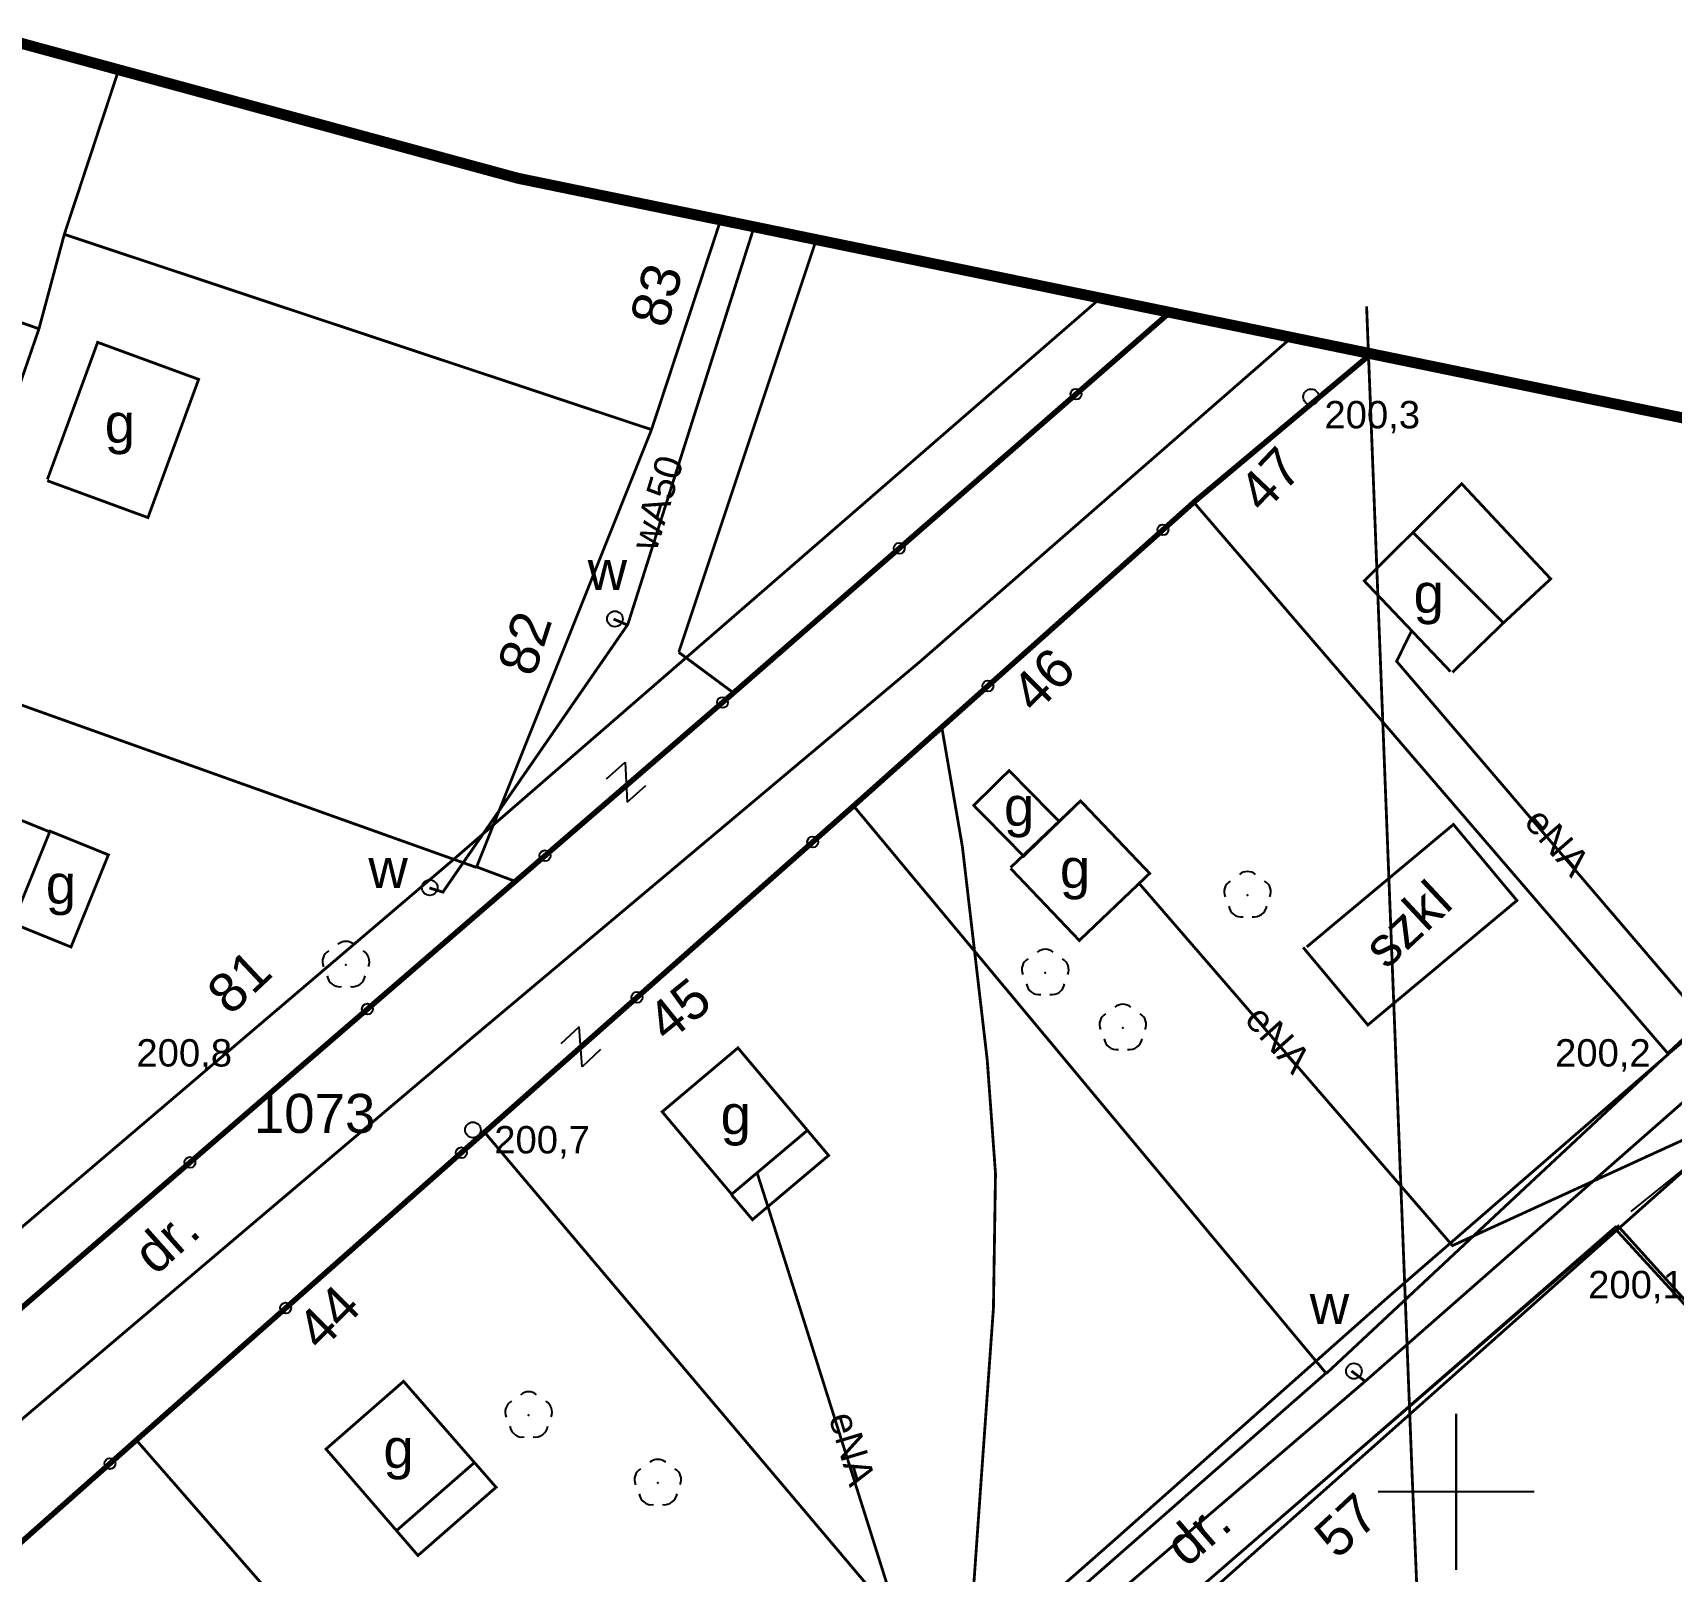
# Model space of a CAD drawing. Extents: x 7572697 to 7573818, y 5546684 to 5547005.
# Drawn here: x 7573254.5 to 7573306.9, y 5546847.5 to 5546896.7 of the extents above; entities that cross this region are included whole.
import ezdxf
from ezdxf.enums import TextEntityAlignment as Align

# ---------------------------------------------------------------- set-up
doc = ezdxf.new("R2010")
doc.units = 0
doc.header["$MEASUREMENT"] = 0
for name, pattern in [('1', [2, 1, -1]), ('2', [1, 0.5, -0.5]), ('901', [0])]:
    doc.linetypes.add(name, pattern=pattern)
doc.styles.add('STYL_ARIAL', font='Arial', dxfattribs={"oblique": 0.1})

# ---------------------------------------------------------------- blocks, each defined once
blk = doc.blocks.new('922')
at = {"color": 0}
for centre, radius, start, end in [((0, 0.35), 0.4, 50.114, 129.886), ((-0.35, 0.1), 0.4, 119.8482, 203.5195), ((0.35, 0.1), 0.4, 336.8845, 60.1518), ((-0.2, -0.3), 0.4, 187.477, 278.4788), ((0.2, -0.275), 0.425, 262.6459, 349.6289)]:
    blk.add_arc(centre, radius, start, end, dxfattribs=at)
blk.add_point((0, 0), dxfattribs=at)
blk = doc.blocks.new('516')
at = {"color": 0}
for p, q in [((3.25, 0), (2.55, 0.7)), ((0.75, 0), (5.75, 0)), ((2.55, -0.7), (3.25, 0))]:
    blk.add_line(p, q, dxfattribs=at)
blk = doc.blocks.new('510')
at = {"color": 0}
blk.add_circle((0, 0), 0.25, dxfattribs=at)
blk.add_circle((0, 0), 0.25, dxfattribs=at)
blk = doc.blocks.new('991')
at = {"color": 0}
for p, q in [((-0.4, 0.5), (0.4, 0.5)), ((0.4, 0.5), (-0.4, -0.5)), ((-0.4, -0.5), (0.4, -0.5))]:
    blk.add_line(p, q, dxfattribs=at)
blk = doc.blocks.new('202')
at = {"color": 0}
blk.add_circle((0, 0), 0.25, dxfattribs=at)
blk.add_circle((0, 0), 0.25, dxfattribs=at)

msp = doc.modelspace()

# ---------------------------------------------------------------- linework, layer by layer
at = {"color": 6, "const_width": 0.35}
for points in [[(7572705, 5547005), (7572811, 5546980), (7572924, 5546986), (7573270, 5546892)], [(7573422.4326, 5546860.6425), (7573270, 5546892), (7573092.2503, 5546940.2904)]]:
    msp.add_lwpolyline(points, dxfattribs=at)
at = {"color": 3, "const_width": 0.09}
for points in [[(7573255.495, 5546890.207), (7573257.2348, 5546895.468)], [(7573235.75, 5546893.76), (7573254.685, 5546887.187)], [(7573255.495, 5546890.207), (7573254.685, 5546887.187)], [(7573255.495, 5546890.207), (7573274.271, 5546883.962)], [(7573274.271, 5546883.962), (7573276.4827, 5546890.6664)], [(7573275.1435, 5546876.849), (7573279.5397, 5546890.0376)], [(7573250.91, 5546876.219), (7573254.685, 5546887.187)], [(7573274.271, 5546883.962), (7573268.678, 5546869.981)], [(7573291.612, 5546881.64), (7573306.7833, 5546864.0007)], [(7573276.848, 5546875.578), (7573275.1416, 5546876.8433)], [(7573250.8812, 5546876.3141), (7573268.6746, 5546869.9641)], [(7573306.7833, 5546864.0007), (7573318.169, 5546873.547)], [(7573280.732, 5546871.932), (7573295.848, 5546853.783)], [(7573306.7833, 5546864.0007), (7573295.848, 5546853.783)], [(7573284.119, 5546843.528), (7573268.9318, 5546861.4974)], [(7573307.968, 5546860.881), (7573278.413, 5546834.604), (7573266.862, 5546824.948), (7573255.2, 5546814.749), (7573269.246, 5546800.314)], [(7573318.781, 5546843.467), (7573305.1323, 5546858.3598)], [(7573273.2717, 5546833.9276), (7573284.1197, 5546843.5188), (7573295.8342, 5546853.7913)], [(7573257.7802, 5546851.6746), (7573273.2254, 5546833.9739), (7573272.2662, 5546833.6762)]]:
    msp.add_lwpolyline(points, dxfattribs=at)
at = {"color": 5, "const_width": 0.09}
for points in [[(7573277.5481, 5546890.4345), (7573273.5132, 5546877.7345), (7573267.5997, 5546869.1752), (7573267.1698, 5546869.3075)], [(7573273.0567, 5546877.9065), (7573273.5197, 5546877.7081)], [(7573237.3646, 5546800.0321), (7573250.8415, 5546813.7794), (7573274.0191, 5546833.7952), (7573297.091, 5546853.5333), (7573317.3846, 5546871.3531)], [(7573296.65, 5546853.863), (7573297.091, 5546853.5333)]]:
    msp.add_lwpolyline(points, dxfattribs=at)
at = {"color": 0}
for points, const_width in [([(7573211.0978, 5546819.4864), (7573219.366, 5546828.0192), (7573221.5489, 5546830.0036), (7573229.3541, 5546836.8166), (7573238.813, 5546845.0452), (7573251.976, 5546856.6207), (7573267.9436, 5546870.2204), (7573288.6341, 5546888.1724)], 0.09), ([(7573294.746, 5546886.9156), (7573282.8397, 5546876.5307), (7573268.5522, 5546864.5318), (7573254.2647, 5546852.4271), (7573248.0999, 5546847.1751), (7573233.7462, 5546832.9537), (7573226.6157, 5546825.9555), (7573220.2656, 5546820.1346), (7573212.0636, 5546812.4617), (7573209.087, 5546809.6571)], 0.09), ([(7573254.95, 5546882.33), (7573258.17, 5546881.15), (7573259.7899, 5546885.5703), (7573256.5611, 5546886.7536), (7573254.9558, 5546882.3731)], 0.09), ([(7573295.4434, 5546884.7224), (7573295.4426, 5546884.7236), (7573295.4419, 5546884.7247), (7573295.4411, 5546884.7259), (7573295.4405, 5546884.7271), (7573295.4398, 5546884.7284), (7573295.4392, 5546884.7296), (7573295.4387, 5546884.7309), (7573295.4382, 5546884.7322), (7573295.4377, 5546884.7335), (7573295.4373, 5546884.7349), (7573295.4369, 5546884.7362), (7573295.4366, 5546884.7376), (7573295.4363, 5546884.739), (7573295.4361, 5546884.7403), (7573295.4359, 5546884.7417), (7573295.4358, 5546884.7431), (7573295.4357, 5546884.7445), (7573295.4357, 5546884.7459), (7573295.4357, 5546884.7473), (7573295.4358, 5546884.7487), (7573295.4359, 5546884.7501), (7573295.4361, 5546884.7515), (7573295.4363, 5546884.7528), (7573295.4365, 5546884.7542), (7573295.4369, 5546884.7556), (7573295.4372, 5546884.7569), (7573295.4376, 5546884.7583), (7573295.4381, 5546884.7596), (7573295.4386, 5546884.7609), (7573295.4391, 5546884.7622), (7573295.4397, 5546884.7634), (7573295.4403, 5546884.7647), (7573295.441, 5546884.7659), (7573295.4417, 5546884.7671), (7573295.4425, 5546884.7683), (7573295.4433, 5546884.7694), (7573295.4441, 5546884.7706), (7573295.445, 5546884.7716), (7573295.4459, 5546884.7727), (7573295.4468, 5546884.7737), (7573295.4478, 5546884.7747), (7573295.4488, 5546884.7757), (7573295.4499, 5546884.7766), (7573295.451, 5546884.7775), (7573295.4521, 5546884.7783), (7573295.4532, 5546884.7791), (7573295.4544, 5546884.7799), (7573295.4556, 5546884.7806), (7573295.4568, 5546884.7813), (7573295.458, 5546884.7819), (7573295.4593, 5546884.7825), (7573295.4606, 5546884.7831), (7573295.4619, 5546884.7836), (7573295.4632, 5546884.784), (7573295.4645, 5546884.7845), (7573295.4659, 5546884.7848), (7573295.4672, 5546884.7851), (7573295.4686, 5546884.7854), (7573295.47, 5546884.7856), (7573295.4714, 5546884.7858), (7573295.4728, 5546884.7859), (7573295.4742, 5546884.786), (7573295.4756, 5546884.7861), (7573295.4769, 5546884.786), (7573295.4783, 5546884.786), (7573295.4797, 5546884.7858), (7573295.4811, 5546884.7857), (7573295.4825, 5546884.7855), (7573295.4839, 5546884.7852), (7573295.4852, 5546884.7849), (7573295.4866, 5546884.7845), (7573295.4879, 5546884.7841), (7573295.4892, 5546884.7837), (7573295.4905, 5546884.7832), (7573295.4918, 5546884.7827), (7573295.4931, 5546884.7821), (7573295.4943, 5546884.7814), (7573295.4956, 5546884.7808), (7573295.4968, 5546884.7801), (7573295.4979, 5546884.7793), (7573295.4991, 5546884.7785), (7573295.5002, 5546884.7777), (7573295.5013, 5546884.7768), (7573295.5024, 5546884.7759), (7573295.5034, 5546884.7749), (7573295.5044, 5546884.7739), (7573295.5053, 5546884.7729), (7573295.5062, 5546884.7719), (7573295.5071, 5546884.7708), (7573295.508, 5546884.7697), (7573295.5088, 5546884.7685), (7573295.5095, 5546884.7674), (7573295.5103, 5546884.7662), (7573295.511, 5546884.765), (7573295.5116, 5546884.7637), (7573295.5122, 5546884.7625), (7573295.5127, 5546884.7612), (7573295.5132, 5546884.7599), (7573295.5137, 5546884.7586), (7573295.5141, 5546884.7572), (7573295.5145, 5546884.7559), (7573295.5148, 5546884.7545), (7573295.5151, 5546884.7531), (7573295.5153, 5546884.7518), (7573295.5155, 5546884.7504), (7573295.5156, 5546884.749), (7573295.5157, 5546884.7476), (7573295.5157, 5546884.7462), (7573295.5157, 5546884.7448), (7573295.5156, 5546884.7434), (7573295.5155, 5546884.742), (7573295.5153, 5546884.7406), (7573295.5151, 5546884.7393), (7573295.5149, 5546884.7379), (7573295.5146, 5546884.7365), (7573295.5142, 5546884.7352), (7573295.5138, 5546884.7338), (7573295.5133, 5546884.7325), (7573295.5128, 5546884.7312), (7573295.5123, 5546884.7299), (7573295.5117, 5546884.7287), (7573295.5111, 5546884.7274), (7573295.5104, 5546884.7262), (7573295.5097, 5546884.725), (7573295.509, 5546884.7238), (7573295.5082, 5546884.7227), (7573295.5073, 5546884.7215), (7573295.5064, 5546884.7205), (7573295.5055, 5546884.7194), (7573295.5046, 5546884.7184), (7573295.5036, 5546884.7174), (7573295.5026, 5546884.7164), (7573295.5015, 5546884.7155), (7573295.5005, 5546884.7146), (7573295.4993, 5546884.7138), (7573295.4982, 5546884.713), (7573295.497, 5546884.7122), (7573295.4958, 5546884.7115), (7573295.4946, 5546884.7108), (7573295.4934, 5546884.7102), (7573295.4921, 5546884.7096), (7573295.4908, 5546884.709), (7573295.4895, 5546884.7085), (7573295.4882, 5546884.7081), (7573295.4869, 5546884.7076), (7573295.4855, 5546884.7073), (7573295.4842, 5546884.707), (7573295.4828, 5546884.7067), (7573295.4814, 5546884.7065), (7573295.48, 5546884.7063), (7573295.4786, 5546884.7062), (7573295.4773, 5546884.7061), (7573295.4759, 5546884.7061), (7573295.4745, 5546884.7061), (7573295.4731, 5546884.7061), (7573295.4717, 5546884.7063), (7573295.4703, 5546884.7064), (7573295.4689, 5546884.7066), (7573295.4675, 5546884.7069), (7573295.4662, 5546884.7072), (7573295.4648, 5546884.7076), (7573295.4635, 5546884.708), (7573295.4622, 5546884.7084), (7573295.4609, 5546884.7089), (7573295.4596, 5546884.7094), (7573295.4583, 5546884.71), (7573295.4571, 5546884.7107), (7573295.4558, 5546884.7113), (7573295.4546, 5546884.712), (7573295.4535, 5546884.7128), (7573295.4523, 5546884.7136), (7573295.4512, 5546884.7144), (7573295.4501, 5546884.7153), (7573295.4491, 5546884.7162), (7573295.448, 5546884.7172), (7573295.447, 5546884.7182), (7573295.4461, 5546884.7192), (7573295.4452, 5546884.7202), (7573295.4434, 5546884.7224)], 0.25), ([(7573298.6206, 5546880.6779), (7573297.062, 5546879.126), (7573299.818, 5546876.227)], 0.09), ([(7573299.88, 5546876.2031), (7573301.512, 5546877.783), (7573298.6206, 5546880.6779)], 0.09), ([(7573287.989, 5546872.0914), (7573286.17, 5546870.3258), (7573284.575, 5546871.947), (7573285.706, 5546873.0598)], 0.09), ([(7573284.575, 5546871.947), (7573285.7061, 5546873.0598), (7573287.2936, 5546871.4461), (7573287.2936, 5546871.4461)], 0.09), ([(7573251.356, 5546872.645), (7573250.153, 5546869.679), (7573253.8449, 5546868.1816), (7573255.0291, 5546871.101), (7573251.3155, 5546872.6073)], 0.09), ([(7573285.7535, 5546869.933), (7573287.9507, 5546867.6286), (7573290.1996, 5546869.773), (7573287.989, 5546872.0914), (7573285.7535, 5546869.9598)], 0.09), ([(7573295.2236, 5546867.4227), (7573299.913, 5546871.338), (7573301.9434, 5546868.906), (7573297.1774, 5546864.9268), (7573295.105, 5546867.409)], 0.09), ([(7573253.86, 5546868.17), (7573255.71, 5546867.42), (7573256.9046, 5546870.3666), (7573254.9954, 5546871.1406)], 0.09), ([(7573268.678, 5546869.981), (7573269.9167, 5546869.5178)], 0.09), ([(7573277.0345, 5546864.1935), (7573279.257, 5546861.558), (7573276.8345, 5546859.5152), (7573274.612, 5546862.1507), (7573277.0345, 5546864.1935)], 0.09), ([(7573306.2914, 5546863.9129), (7573306.2906, 5546863.9141), (7573306.2898, 5546863.9152), (7573306.2891, 5546863.9164), (7573306.2884, 5546863.9176), (7573306.2877, 5546863.9189), (7573306.2872, 5546863.9201), (7573306.2866, 5546863.9214), (7573306.2861, 5546863.9227), (7573306.2856, 5546863.924), (7573306.2852, 5546863.9254), (7573306.2849, 5546863.9267), (7573306.2845, 5546863.9281), (7573306.2843, 5546863.9295), (7573306.284, 5546863.9308), (7573306.2839, 5546863.9322), (7573306.2837, 5546863.9336), (7573306.2837, 5546863.935), (7573306.2836, 5546863.9364), (7573306.2836, 5546863.9378), (7573306.2837, 5546863.9392), (7573306.2838, 5546863.9406), (7573306.284, 5546863.942), (7573306.2842, 5546863.9433), (7573306.2845, 5546863.9447), (7573306.2848, 5546863.9461), (7573306.2851, 5546863.9474), (7573306.2855, 5546863.9488), (7573306.286, 5546863.9501), (7573306.2865, 5546863.9514), (7573306.287, 5546863.9527), (7573306.2876, 5546863.954), (7573306.2882, 5546863.9552), (7573306.2889, 5546863.9564), (7573306.2896, 5546863.9576), (7573306.2904, 5546863.9588), (7573306.2912, 5546863.9599), (7573306.292, 5546863.9611), (7573306.2929, 5546863.9621), (7573306.2938, 5546863.9632), (7573306.2947, 5546863.9642), (7573306.2957, 5546863.9652), (7573306.2968, 5546863.9662), (7573306.2978, 5546863.9671), (7573306.2989, 5546863.968), (7573306.3, 5546863.9688), (7573306.3011, 5546863.9696), (7573306.3023, 5546863.9704), (7573306.3035, 5546863.9711), (7573306.3047, 5546863.9718), (7573306.306, 5546863.9724), (7573306.3072, 5546863.973), (7573306.3085, 5546863.9736), (7573306.3098, 5546863.9741), (7573306.3111, 5546863.9745), (7573306.3125, 5546863.975), (7573306.3138, 5546863.9753), (7573306.3152, 5546863.9756), (7573306.3165, 5546863.9759), (7573306.3179, 5546863.9761), (7573306.3193, 5546863.9763), (7573306.3207, 5546863.9764), (7573306.3221, 5546863.9765), (7573306.3235, 5546863.9766), (7573306.3249, 5546863.9765), (7573306.3263, 5546863.9765), (7573306.3277, 5546863.9764), (7573306.329, 5546863.9762), (7573306.3304, 5546863.976), (7573306.3318, 5546863.9757), (7573306.3332, 5546863.9754), (7573306.3345, 5546863.975), (7573306.3358, 5546863.9746), (7573306.3372, 5546863.9742), (7573306.3385, 5546863.9737), (7573306.3398, 5546863.9732), (7573306.341, 5546863.9726), (7573306.3423, 5546863.9719), (7573306.3435, 5546863.9713), (7573306.3447, 5546863.9706), (7573306.3459, 5546863.9698), (7573306.347, 5546863.969), (7573306.3481, 5546863.9682), (7573306.3492, 5546863.9673), (7573306.3503, 5546863.9664), (7573306.3513, 5546863.9654), (7573306.3523, 5546863.9645), (7573306.3533, 5546863.9634), (7573306.3542, 5546863.9624), (7573306.3551, 5546863.9613), (7573306.3559, 5546863.9602), (7573306.3567, 5546863.9591), (7573306.3575, 5546863.9579), (7573306.3582, 5546863.9567), (7573306.3589, 5546863.9555), (7573306.3595, 5546863.9542), (7573306.3601, 5546863.953), (7573306.3607, 5546863.9517), (7573306.3612, 5546863.9504), (7573306.3616, 5546863.9491), (7573306.362, 5546863.9477), (7573306.3624, 5546863.9464), (7573306.3627, 5546863.945), (7573306.363, 5546863.9437), (7573306.3632, 5546863.9423), (7573306.3634, 5546863.9409), (7573306.3635, 5546863.9395), (7573306.3636, 5546863.9381), (7573306.3636, 5546863.9367), (7573306.3636, 5546863.9353), (7573306.3635, 5546863.9339), (7573306.3634, 5546863.9325), (7573306.3633, 5546863.9311), (7573306.363, 5546863.9298), (7573306.3628, 5546863.9284), (7573306.3625, 5546863.927), (7573306.3621, 5546863.9257), (7573306.3617, 5546863.9243), (7573306.3613, 5546863.923), (7573306.3608, 5546863.9217), (7573306.3602, 5546863.9204), (7573306.3596, 5546863.9192), (7573306.359, 5546863.9179), (7573306.3583, 5546863.9167), (7573306.3576, 5546863.9155), (7573306.3569, 5546863.9143), (7573306.3561, 5546863.9132), (7573306.3552, 5546863.912), (7573306.3544, 5546863.911), (7573306.3535, 5546863.9099), (7573306.3525, 5546863.9089), (7573306.3515, 5546863.9079), (7573306.3505, 5546863.9069), (7573306.3495, 5546863.906), (7573306.3484, 5546863.9051), (7573306.3473, 5546863.9043), (7573306.3461, 5546863.9035), (7573306.345, 5546863.9027), (7573306.3438, 5546863.902), (7573306.3425, 5546863.9013), (7573306.3413, 5546863.9007), (7573306.34, 5546863.9001), (7573306.3388, 5546863.8995), (7573306.3375, 5546863.899), (7573306.3361, 5546863.8986), (7573306.3348, 5546863.8981), (7573306.3335, 5546863.8978), (7573306.3321, 5546863.8975), (7573306.3307, 5546863.8972), (7573306.3293, 5546863.897), (7573306.328, 5546863.8968), (7573306.3266, 5546863.8967), (7573306.3252, 5546863.8966), (7573306.3238, 5546863.8966), (7573306.3224, 5546863.8966), (7573306.321, 5546863.8966), (7573306.3196, 5546863.8968), (7573306.3182, 5546863.8969), (7573306.3168, 5546863.8971), (7573306.3155, 5546863.8974), (7573306.3141, 5546863.8977), (7573306.3128, 5546863.8981), (7573306.3114, 5546863.8985), (7573306.3101, 5546863.8989), (7573306.3088, 5546863.8994), (7573306.3075, 5546863.9), (7573306.3062, 5546863.9005), (7573306.305, 5546863.9012), (7573306.3038, 5546863.9018), (7573306.3026, 5546863.9026), (7573306.3014, 5546863.9033), (7573306.3002, 5546863.9041), (7573306.2991, 5546863.9049), (7573306.298, 5546863.9058), (7573306.297, 5546863.9067), (7573306.296, 5546863.9077), (7573306.295, 5546863.9087), (7573306.294, 5546863.9097), (7573306.2931, 5546863.9107), (7573306.2914, 5546863.9129)], 0.25), ([(7573268.8528, 5546861.2009), (7573268.852, 5546861.2021), (7573268.8512, 5546861.2032), (7573268.8505, 5546861.2044), (7573268.8498, 5546861.2057), (7573268.8492, 5546861.2069), (7573268.8486, 5546861.2082), (7573268.848, 5546861.2094), (7573268.8475, 5546861.2107), (7573268.8471, 5546861.2121), (7573268.8467, 5546861.2134), (7573268.8463, 5546861.2147), (7573268.846, 5546861.2161), (7573268.8457, 5546861.2175), (7573268.8455, 5546861.2189), (7573268.8453, 5546861.2202), (7573268.8452, 5546861.2216), (7573268.8451, 5546861.223), (7573268.8451, 5546861.2244), (7573268.8451, 5546861.2258), (7573268.8451, 5546861.2272), (7573268.8453, 5546861.2286), (7573268.8454, 5546861.23), (7573268.8456, 5546861.2314), (7573268.8459, 5546861.2327), (7573268.8462, 5546861.2341), (7573268.8466, 5546861.2355), (7573268.847, 5546861.2368), (7573268.8474, 5546861.2381), (7573268.8479, 5546861.2394), (7573268.8485, 5546861.2407), (7573268.849, 5546861.242), (7573268.8497, 5546861.2432), (7573268.8503, 5546861.2444), (7573268.8511, 5546861.2456), (7573268.8518, 5546861.2468), (7573268.8526, 5546861.248), (7573268.8534, 5546861.2491), (7573268.8543, 5546861.2502), (7573268.8552, 5546861.2512), (7573268.8562, 5546861.2522), (7573268.8572, 5546861.2532), (7573268.8582, 5546861.2542), (7573268.8592, 5546861.2551), (7573268.8603, 5546861.256), (7573268.8614, 5546861.2568), (7573268.8626, 5546861.2576), (7573268.8637, 5546861.2584), (7573268.8649, 5546861.2591), (7573268.8661, 5546861.2598), (7573268.8674, 5546861.2605), (7573268.8686, 5546861.2611), (7573268.8699, 5546861.2616), (7573268.8712, 5546861.2621), (7573268.8726, 5546861.2626), (7573268.8739, 5546861.263), (7573268.8752, 5546861.2633), (7573268.8766, 5546861.2637), (7573268.878, 5546861.2639), (7573268.8793, 5546861.2642), (7573268.8807, 5546861.2643), (7573268.8821, 5546861.2645), (7573268.8835, 5546861.2645), (7573268.8849, 5546861.2646), (7573268.8863, 5546861.2646), (7573268.8877, 5546861.2645), (7573268.8891, 5546861.2644), (7573268.8905, 5546861.2642), (7573268.8919, 5546861.264), (7573268.8932, 5546861.2637), (7573268.8946, 5546861.2634), (7573268.8959, 5546861.2631), (7573268.8973, 5546861.2627), (7573268.8986, 5546861.2622), (7573268.8999, 5546861.2617), (7573268.9012, 5546861.2612), (7573268.9025, 5546861.2606), (7573268.9037, 5546861.26), (7573268.9049, 5546861.2593), (7573268.9061, 5546861.2586), (7573268.9073, 5546861.2578), (7573268.9084, 5546861.257), (7573268.9096, 5546861.2562), (7573268.9107, 5546861.2553), (7573268.9117, 5546861.2544), (7573268.9127, 5546861.2535), (7573268.9137, 5546861.2525), (7573268.9147, 5546861.2515), (7573268.9156, 5546861.2504), (7573268.9165, 5546861.2493), (7573268.9173, 5546861.2482), (7573268.9181, 5546861.2471), (7573268.9189, 5546861.2459), (7573268.9196, 5546861.2447), (7573268.9203, 5546861.2435), (7573268.9209, 5546861.2422), (7573268.9215, 5546861.241), (7573268.9221, 5546861.2397), (7573268.9226, 5546861.2384), (7573268.9231, 5546861.2371), (7573268.9235, 5546861.2357), (7573268.9238, 5546861.2344), (7573268.9242, 5546861.233), (7573268.9244, 5546861.2317), (7573268.9246, 5546861.2303), (7573268.9248, 5546861.2289), (7573268.925, 5546861.2275), (7573268.925, 5546861.2261), (7573268.9251, 5546861.2247), (7573268.925, 5546861.2233), (7573268.925, 5546861.2219), (7573268.9249, 5546861.2205), (7573268.9247, 5546861.2192), (7573268.9245, 5546861.2178), (7573268.9242, 5546861.2164), (7573268.9239, 5546861.215), (7573268.9236, 5546861.2137), (7573268.9231, 5546861.2124), (7573268.9227, 5546861.211), (7573268.9222, 5546861.2097), (7573268.9217, 5546861.2084), (7573268.9211, 5546861.2072), (7573268.9204, 5546861.2059), (7573268.9198, 5546861.2047), (7573268.9191, 5546861.2035), (7573268.9183, 5546861.2023), (7573268.9175, 5546861.2012), (7573268.9167, 5546861.2001), (7573268.9158, 5546861.199), (7573268.9149, 5546861.1979), (7573268.9139, 5546861.1969), (7573268.913, 5546861.1959), (7573268.9119, 5546861.195), (7573268.9109, 5546861.194), (7573268.9098, 5546861.1931), (7573268.9087, 5546861.1923), (7573268.9076, 5546861.1915), (7573268.9064, 5546861.1907), (7573268.9052, 5546861.19), (7573268.904, 5546861.1893), (7573268.9027, 5546861.1887), (7573268.9015, 5546861.1881), (7573268.9002, 5546861.1875), (7573268.8989, 5546861.187), (7573268.8976, 5546861.1866), (7573268.8962, 5546861.1862), (7573268.8949, 5546861.1858), (7573268.8935, 5546861.1855), (7573268.8922, 5546861.1852), (7573268.8908, 5546861.185), (7573268.8894, 5546861.1848), (7573268.888, 5546861.1847), (7573268.8866, 5546861.1846), (7573268.8852, 5546861.1846), (7573268.8838, 5546861.1846), (7573268.8824, 5546861.1847), (7573268.881, 5546861.1848), (7573268.8796, 5546861.1849), (7573268.8783, 5546861.1852), (7573268.8769, 5546861.1854), (7573268.8755, 5546861.1857), (7573268.8742, 5546861.1861), (7573268.8728, 5546861.1865), (7573268.8715, 5546861.1869), (7573268.8702, 5546861.1874), (7573268.8689, 5546861.188), (7573268.8677, 5546861.1886), (7573268.8664, 5546861.1892), (7573268.8652, 5546861.1899), (7573268.864, 5546861.1906), (7573268.8628, 5546861.1913), (7573268.8617, 5546861.1921), (7573268.8606, 5546861.193), (7573268.8595, 5546861.1938), (7573268.8584, 5546861.1947), (7573268.8574, 5546861.1957), (7573268.8564, 5546861.1967), (7573268.8554, 5546861.1977), (7573268.8545, 5546861.1987), (7573268.8528, 5546861.2009)], 0.25), ([(7573305.1007, 5546857.8936), (7573305.0999, 5546857.8948), (7573305.0992, 5546857.896), (7573305.0984, 5546857.8971), (7573305.0978, 5546857.8984), (7573305.0971, 5546857.8996), (7573305.0965, 5546857.9009), (7573305.096, 5546857.9022), (7573305.0955, 5546857.9035), (7573305.095, 5546857.9048), (7573305.0946, 5546857.9061), (7573305.0942, 5546857.9075), (7573305.0939, 5546857.9088), (7573305.0936, 5546857.9102), (7573305.0934, 5546857.9116), (7573305.0932, 5546857.9129), (7573305.0931, 5546857.9143), (7573305.093, 5546857.9157), (7573305.093, 5546857.9171), (7573305.093, 5546857.9185), (7573305.0931, 5546857.9199), (7573305.0932, 5546857.9213), (7573305.0934, 5546857.9227), (7573305.0936, 5546857.9241), (7573305.0938, 5546857.9254), (7573305.0942, 5546857.9268), (7573305.0945, 5546857.9282), (7573305.0949, 5546857.9295), (7573305.0954, 5546857.9308), (7573305.0959, 5546857.9321), (7573305.0964, 5546857.9334), (7573305.097, 5546857.9347), (7573305.0976, 5546857.9359), (7573305.0983, 5546857.9371), (7573305.099, 5546857.9383), (7573305.0998, 5546857.9395), (7573305.1006, 5546857.9407), (7573305.1014, 5546857.9418), (7573305.1023, 5546857.9429), (7573305.1032, 5546857.9439), (7573305.1041, 5546857.945), (7573305.1051, 5546857.9459), (7573305.1061, 5546857.9469), (7573305.1072, 5546857.9478), (7573305.1083, 5546857.9487), (7573305.1094, 5546857.9495), (7573305.1105, 5546857.9504), (7573305.1117, 5546857.9511), (7573305.1129, 5546857.9518), (7573305.1141, 5546857.9525), (7573305.1153, 5546857.9532), (7573305.1166, 5546857.9538), (7573305.1179, 5546857.9543), (7573305.1192, 5546857.9548), (7573305.1205, 5546857.9553), (7573305.1218, 5546857.9557), (7573305.1232, 5546857.9561), (7573305.1245, 5546857.9564), (7573305.1259, 5546857.9566), (7573305.1273, 5546857.9569), (7573305.1287, 5546857.957), (7573305.1301, 5546857.9572), (7573305.1315, 5546857.9572), (7573305.1329, 5546857.9573), (7573305.1342, 5546857.9573), (7573305.1356, 5546857.9572), (7573305.137, 5546857.9571), (7573305.1384, 5546857.9569), (7573305.1398, 5546857.9567), (7573305.1412, 5546857.9564), (7573305.1425, 5546857.9561), (7573305.1439, 5546857.9558), (7573305.1452, 5546857.9554), (7573305.1465, 5546857.9549), (7573305.1478, 5546857.9544), (7573305.1491, 5546857.9539), (7573305.1504, 5546857.9533), (7573305.1516, 5546857.9527), (7573305.1529, 5546857.952), (7573305.1541, 5546857.9513), (7573305.1552, 5546857.9505), (7573305.1564, 5546857.9497), (7573305.1575, 5546857.9489), (7573305.1586, 5546857.948), (7573305.1597, 5546857.9471), (7573305.1607, 5546857.9462), (7573305.1617, 5546857.9452), (7573305.1626, 5546857.9442), (7573305.1635, 5546857.9431), (7573305.1644, 5546857.942), (7573305.1653, 5546857.9409), (7573305.1661, 5546857.9398), (7573305.1668, 5546857.9386), (7573305.1676, 5546857.9374), (7573305.1682, 5546857.9362), (7573305.1689, 5546857.935), (7573305.1695, 5546857.9337), (7573305.17, 5546857.9324), (7573305.1705, 5546857.9311), (7573305.171, 5546857.9298), (7573305.1714, 5546857.9285), (7573305.1718, 5546857.9271), (7573305.1721, 5546857.9257), (7573305.1724, 5546857.9244), (7573305.1726, 5546857.923), (7573305.1728, 5546857.9216), (7573305.1729, 5546857.9202), (7573305.173, 5546857.9188), (7573305.173, 5546857.9174), (7573305.173, 5546857.916), (7573305.1729, 5546857.9146), (7573305.1728, 5546857.9133), (7573305.1726, 5546857.9119), (7573305.1724, 5546857.9105), (7573305.1722, 5546857.9091), (7573305.1719, 5546857.9078), (7573305.1715, 5546857.9064), (7573305.1711, 5546857.9051), (7573305.1706, 5546857.9037), (7573305.1701, 5546857.9024), (7573305.1696, 5546857.9012), (7573305.169, 5546857.8999), (7573305.1684, 5546857.8986), (7573305.1677, 5546857.8974), (7573305.167, 5546857.8962), (7573305.1663, 5546857.895), (7573305.1655, 5546857.8939), (7573305.1646, 5546857.8928), (7573305.1637, 5546857.8917), (7573305.1628, 5546857.8906), (7573305.1619, 5546857.8896), (7573305.1609, 5546857.8886), (7573305.1599, 5546857.8877), (7573305.1588, 5546857.8867), (7573305.1578, 5546857.8859), (7573305.1566, 5546857.885), (7573305.1555, 5546857.8842), (7573305.1543, 5546857.8834), (7573305.1531, 5546857.8827), (7573305.1519, 5546857.882), (7573305.1507, 5546857.8814), (7573305.1494, 5546857.8808), (7573305.1481, 5546857.8803), (7573305.1468, 5546857.8797), (7573305.1455, 5546857.8793), (7573305.1442, 5546857.8789), (7573305.1428, 5546857.8785), (7573305.1415, 5546857.8782), (7573305.1401, 5546857.8779), (7573305.1387, 5546857.8777), (7573305.1373, 5546857.8775), (7573305.1359, 5546857.8774), (7573305.1346, 5546857.8773), (7573305.1332, 5546857.8773), (7573305.1318, 5546857.8773), (7573305.1304, 5546857.8774), (7573305.129, 5546857.8775), (7573305.1276, 5546857.8776), (7573305.1262, 5546857.8779), (7573305.1248, 5546857.8781), (7573305.1235, 5546857.8784), (7573305.1221, 5546857.8788), (7573305.1208, 5546857.8792), (7573305.1195, 5546857.8796), (7573305.1182, 5546857.8801), (7573305.1169, 5546857.8807), (7573305.1156, 5546857.8813), (7573305.1144, 5546857.8819), (7573305.1131, 5546857.8826), (7573305.1119, 5546857.8833), (7573305.1108, 5546857.884), (7573305.1096, 5546857.8848), (7573305.1085, 5546857.8857), (7573305.1074, 5546857.8865), (7573305.1064, 5546857.8875), (7573305.1053, 5546857.8884), (7573305.1043, 5546857.8894), (7573305.1034, 5546857.8904), (7573305.1025, 5546857.8915), (7573305.1007, 5546857.8936)], 0.25), ([(7573268.61, 5546850.936), (7573266.342, 5546853.532), (7573263.864, 5546851.367), (7573266.117, 5546848.758)], 0.09), ([(7573266.117, 5546848.758), (7573268.61, 5546850.936)], 0.09)]:
    msp.add_lwpolyline(points, dxfattribs=dict(at, const_width=const_width))
at = {"color": 3, "linetype": '901', "const_width": 0.175}
for points in [[(7573276.7971, 5546875.4599), (7573290.8442, 5546887.7121)], [(7573291.5975, 5546881.6305), (7573297.2861, 5546886.393)], [(7573224.226, 5546820.096), (7573234.992, 5546831.657), (7573247.147, 5546842.212), (7573257.8, 5546851.654), (7573280.732, 5546871.932), (7573291.612, 5546881.64)], [(7573253.836, 5546855.63), (7573276.7971, 5546875.4599)]]:
    msp.add_lwpolyline(points, dxfattribs=at)
at = {"color": 0, "linetype": '1', "const_width": 0.09}
msp.add_lwpolyline([(7573300.8411, 5546795.5756), (7573300.0473, 5546815.8162), (7573298.5921, 5546850.5428), (7573297.1369, 5546887.902)], dxfattribs=at)
at = {"color": 0, "linetype": '2', "const_width": 0.09}
for points in [[(7573298.6205, 5546880.678), (7573300.1796, 5546882.228), (7573303.023, 5546879.19), (7573301.512, 5546877.783)], [(7573306.7337, 5546863.9895), (7573307.7259, 5546864.9155), (7573326.1144, 5546880.526)], [(7573306.7876, 5546863.9969), (7573297.8248, 5546856.2248), (7573289.0142, 5546848.4063), (7573272.7555, 5546834.1122), (7573272.2595, 5546833.6624)], [(7573259.1727, 5546863.3117), (7573259.1717, 5546863.3131), (7573259.1707, 5546863.3145), (7573259.1698, 5546863.316), (7573259.169, 5546863.3176), (7573259.1682, 5546863.3191), (7573259.1674, 5546863.3207), (7573259.1667, 5546863.3223), (7573259.1661, 5546863.3239), (7573259.1655, 5546863.3256), (7573259.165, 5546863.3272), (7573259.1646, 5546863.3289), (7573259.1642, 5546863.3306), (7573259.1638, 5546863.3323), (7573259.1635, 5546863.3341), (7573259.1633, 5546863.3358), (7573259.1632, 5546863.3375), (7573259.1631, 5546863.3393), (7573259.163, 5546863.341), (7573259.163, 5546863.3428), (7573259.1631, 5546863.3445), (7573259.1633, 5546863.3462), (7573259.1635, 5546863.348), (7573259.1637, 5546863.3497), (7573259.1641, 5546863.3514), (7573259.1645, 5546863.3531), (7573259.1649, 5546863.3548), (7573259.1654, 5546863.3565), (7573259.166, 5546863.3581), (7573259.1666, 5546863.3598), (7573259.1673, 5546863.3614), (7573259.168, 5546863.3629), (7573259.1688, 5546863.3645), (7573259.1696, 5546863.366), (7573259.1705, 5546863.3675), (7573259.1715, 5546863.369), (7573259.1725, 5546863.3704), (7573259.1735, 5546863.3718), (7573259.1746, 5546863.3732), (7573259.1757, 5546863.3745), (7573259.1769, 5546863.3758), (7573259.1781, 5546863.377), (7573259.1794, 5546863.3782), (7573259.1807, 5546863.3794), (7573259.1821, 5546863.3805), (7573259.1835, 5546863.3815), (7573259.1849, 5546863.3825), (7573259.1864, 5546863.3835), (7573259.1879, 5546863.3844), (7573259.1894, 5546863.3853), (7573259.1909, 5546863.3861), (7573259.1925, 5546863.3868), (7573259.1941, 5546863.3875), (7573259.1957, 5546863.3881), (7573259.1974, 5546863.3887), (7573259.1991, 5546863.3892), (7573259.2007, 5546863.3897), (7573259.2024, 5546863.3901), (7573259.2041, 5546863.3904), (7573259.2059, 5546863.3907), (7573259.2076, 5546863.3909), (7573259.2093, 5546863.3911), (7573259.2111, 5546863.3912), (7573259.2128, 5546863.3912), (7573259.2146, 5546863.3912), (7573259.2163, 5546863.3911), (7573259.2181, 5546863.3909), (7573259.2198, 5546863.3907), (7573259.2215, 5546863.3905), (7573259.2232, 5546863.3901), (7573259.2249, 5546863.3898), (7573259.2266, 5546863.3893), (7573259.2283, 5546863.3888), (7573259.2299, 5546863.3883), (7573259.2316, 5546863.3876), (7573259.2332, 5546863.387), (7573259.2348, 5546863.3862), (7573259.2363, 5546863.3854), (7573259.2379, 5546863.3846), (7573259.2394, 5546863.3837), (7573259.2408, 5546863.3828), (7573259.2423, 5546863.3818), (7573259.2436, 5546863.3807), (7573259.245, 5546863.3796), (7573259.2463, 5546863.3785), (7573259.2476, 5546863.3773), (7573259.2489, 5546863.3761), (7573259.25, 5546863.3748), (7573259.2512, 5546863.3735), (7573259.2523, 5546863.3721), (7573259.2534, 5546863.3707), (7573259.2544, 5546863.3693), (7573259.2553, 5546863.3679), (7573259.2562, 5546863.3664), (7573259.2571, 5546863.3648), (7573259.2579, 5546863.3633), (7573259.2586, 5546863.3617), (7573259.2593, 5546863.3601), (7573259.2599, 5546863.3585), (7573259.2605, 5546863.3568), (7573259.261, 5546863.3552), (7573259.2615, 5546863.3535), (7573259.2619, 5546863.3518), (7573259.2622, 5546863.3501), (7573259.2625, 5546863.3484), (7573259.2627, 5546863.3466), (7573259.2629, 5546863.3449), (7573259.263, 5546863.3431), (7573259.263, 5546863.3414), (7573259.263, 5546863.3396), (7573259.2629, 5546863.3379), (7573259.2628, 5546863.3362), (7573259.2626, 5546863.3344), (7573259.2623, 5546863.3327), (7573259.262, 5546863.331), (7573259.2616, 5546863.3293), (7573259.2611, 5546863.3276), (7573259.2606, 5546863.3259), (7573259.2601, 5546863.3243), (7573259.2594, 5546863.3227), (7573259.2588, 5546863.321), (7573259.258, 5546863.3195), (7573259.2573, 5546863.3179), (7573259.2564, 5546863.3164), (7573259.2555, 5546863.3149), (7573259.2546, 5546863.3134), (7573259.2536, 5546863.312), (7573259.2525, 5546863.3106), (7573259.2514, 5546863.3092), (7573259.2503, 5546863.3079), (7573259.2491, 5546863.3066), (7573259.2479, 5546863.3054), (7573259.2466, 5546863.3042), (7573259.2453, 5546863.303), (7573259.244, 5546863.3019), (7573259.2426, 5546863.3009), (7573259.2411, 5546863.2999), (7573259.2397, 5546863.2989), (7573259.2382, 5546863.298), (7573259.2367, 5546863.2971), (7573259.2351, 5546863.2963), (7573259.2335, 5546863.2956), (7573259.2319, 5546863.2949), (7573259.2303, 5546863.2943), (7573259.2287, 5546863.2937), (7573259.227, 5546863.2932), (7573259.2253, 5546863.2927), (7573259.2236, 5546863.2923), (7573259.2219, 5546863.292), (7573259.2202, 5546863.2917), (7573259.2184, 5546863.2915), (7573259.2167, 5546863.2913), (7573259.215, 5546863.2912), (7573259.2132, 5546863.2912), (7573259.2115, 5546863.2912), (7573259.2097, 5546863.2913), (7573259.208, 5546863.2915), (7573259.2063, 5546863.2917), (7573259.2045, 5546863.2919), (7573259.2028, 5546863.2923), (7573259.2011, 5546863.2926), (7573259.1994, 5546863.2931), (7573259.1978, 5546863.2936), (7573259.1961, 5546863.2942), (7573259.1945, 5546863.2948), (7573259.1929, 5546863.2954), (7573259.1913, 5546863.2962), (7573259.1897, 5546863.297), (7573259.1882, 5546863.2978), (7573259.1867, 5546863.2987), (7573259.1852, 5546863.2996), (7573259.1838, 5546863.3006), (7573259.1824, 5546863.3017), (7573259.181, 5546863.3028), (7573259.1797, 5546863.3039), (7573259.1784, 5546863.3051), (7573259.1772, 5546863.3063), (7573259.176, 5546863.3076), (7573259.1748, 5546863.3089), (7573259.1727, 5546863.3117)], [(7573279.257, 5546861.558), (7573279.934, 5546860.755), (7573277.4984, 5546858.7016), (7573276.8216, 5546859.5043)], [(7573227.0356, 5546781.6916), (7573230.6405, 5546786.7518), (7573237.3874, 5546796.3826), (7573239.4049, 5546799.2599), (7573242.4476, 5546802.468), (7573254.1157, 5546814.7116), (7573255.1873, 5546815.7501), (7573263.1909, 5546822.5962), (7573277.8489, 5546835.0052), (7573290.5422, 5546845.8399), (7573296.6938, 5546851.1646), (7573305.1208, 5546858.487)], [(7573293.9686, 5546848.8032), (7573305.1803, 5546858.4936), (7573318.7733, 5546843.4454), (7573331.8636, 5546828.9594), (7573318.5021, 5546817.1722), (7573308.6728, 5546808.4344), (7573300.7353, 5546801.3898), (7573294.7491, 5546796.032), (7573285.2506, 5546787.5653), (7573281.6126, 5546783.8612)], [(7573268.61, 5546850.936), (7573266.117, 5546848.758), (7573266.8035, 5546847.9634), (7573269.3009, 5546850.1454), (7573268.61, 5546850.936)]]:
    msp.add_lwpolyline(points, dxfattribs=at)
at = {"color": 1}
for points, const_width in [([(7573310.058, 5546862.571), (7573298.0958, 5546876.5558), (7573298.578, 5546877.532)], 0.09), ([(7573289.8635, 5546869.4526), (7573299.8823, 5546857.8726), (7573310.135, 5546862.5689)], 0.09), ([(7573278.0144, 5546859.0499), (7573277.6506, 5546860.1876)], 0.09), ([(7573278.0144, 5546859.0499), (7573284.056, 5546839.902)], 0.09), ([(7573298.0898, 5546856.5231), (7573298.0898, 5546856.5231)], 0.09), ([(7573300, 5546847.5), (7573300, 5546852.5)], 0.065), ([(7573300, 5546847.5), (7573300, 5546852.5)], 0.065), ([(7573300, 5546847.5), (7573300, 5546852.5)], 0.065), ([(7573300, 5546847.5), (7573300, 5546852.5)], 0.065), ([(7573300, 5546847.5), (7573300, 5546852.5)], 0.065), ([(7573300, 5546847.5), (7573300, 5546852.5)], 0.065), ([(7573297.5, 5546850), (7573302.5, 5546850)], 0.065), ([(7573297.5, 5546850), (7573302.5, 5546850)], 0.065), ([(7573297.5, 5546850), (7573302.5, 5546850)], 0.065), ([(7573297.5, 5546850), (7573302.5, 5546850)], 0.065), ([(7573297.5, 5546850), (7573302.5, 5546850)], 0.065), ([(7573297.5, 5546850), (7573302.5, 5546850)], 0.065)]:
    msp.add_lwpolyline(points, dxfattribs=dict(at, const_width=const_width))
at = {"color": 37, "const_width": 0.09}
msp.add_lwpolyline([(7573283.5506, 5546874.4611), (7573284.2121, 5546870.6246), (7573285.0058, 5546863.8116), (7573285.2704, 5546860.1736), (7573285.2042, 5546855.8741), (7573284.8074, 5546850.3179), (7573284.4766, 5546845.6215), (7573284.3444, 5546843.7033)], dxfattribs=at)
at = {"color": 0}
for centre in [(7573287.846, 5546885.097), (7573290.6241, 5546880.7585), (7573282.1939, 5546880.1672), (7573285.0279, 5546875.7652), (7573276.5408, 5546875.2385), (7573279.4266, 5546870.7777), (7573270.8646, 5546870.3364), (7573273.8082, 5546865.8095), (7573265.1884, 5546865.4343), (7573268.1897, 5546860.8413), (7573259.5122, 5546860.5321), (7573262.5713, 5546855.8731), (7573256.9537, 5546850.9039)]:
    msp.add_circle(centre, 0.175, dxfattribs=at)

# ---------------------------------------------------------------- block references
for name, p in [('510', (7573295.36, 5546885.01)), ('202', (7573273.1, 5546877.91, 200.59)), ('922', (7573293.328, 5546869.082, 201.27)), ('202', (7573267.18, 5546869.32, 200.62)), ('922', (7573264.5, 5546866.85)), ('922', (7573286.861, 5546866.596)), ('922', (7573289.342, 5546864.837)), ('510', (7573268.56, 5546861.57)), ('202', (7573296.73, 5546853.86, 200.25)), ('922', (7573270.342, 5546852.449)), ('922', (7573274.473, 5546850.287, 200.5))]:
    msp.add_blockref(name, p, dxfattribs=at)
for name, p, rotation in [('991', (7573273.46, 5546872.69, 200.09), 41.63111), ('991', (7573272.01, 5546864.23, 200.09), 223.02298), ('516', (7573310.06, 5546862.57, 200.09), 218.86967)]:
    msp.add_blockref(name, p, dxfattribs=dict(at, rotation=rotation))

# ---------------------------------------------------------------- texts
at = {"color": 3, "style": 'STYL_ARIAL'}
for s, rotation, p in [('83', 74.3578, (7573273.5582, 5546887.4994)), ('47', 46.3972, (7573292.9247, 5546882.1047)), ('82', 72.1213, (7573269.3214, 5546876.4018)), ('46', 45, (7573285.6525, 5546875.7232)), ('81', 43.2643, (7573259.9457, 5546866.1042)), ('45', 38.991, (7573273.9908, 5546865.2985)), ('44', 45, (7573262.8025, 5546855.3393)), ('57', 42.8789, (7573295.3457, 5546848.7269))]:
    msp.add_text(s, height=1.25, rotation=rotation, dxfattribs=at).set_placement(p, align=Align.TOP_LEFT)
at = {"color": 0, "style": 'STYL_ARIAL'}
for s, height, p in [('g', 1.25, (7573256.7881, 5546884.7908)), ('200,3', 0.875, (7573295.7876, 5546884.8787)), ('w', 1.25, (7573272.2299, 5546880.0876)), ('g', 1.25, (7573298.6385, 5546879.3544)), ('g', 1.25, (7573285.5417, 5546872.5413)), ('w', 1.25, (7573265.2183, 5546870.5559)), ('g', 1.25, (7573287.3276, 5546870.557)), ('g', 1.25, (7573254.9029, 5546870.0542)), ('200,8', 0.875, (7573257.8, 5546864.4726)), ('200,2', 0.875, (7573303.1628, 5546864.4726)), ('1073', 1.25, (7573261.5561, 5546862.7245)), ('g', 1.25, (7573276.4797, 5546862.6856)), ('200,7', 0.875, (7573269.2432, 5546861.6946)), ('200,1', 0.875, (7573304.2211, 5546857.0643)), ('w', 1.25, (7573295.3182, 5546856.6141)), ('g', 1.25, (7573265.6979, 5546852.0097))]:
    msp.add_text(s, height=height, dxfattribs=at).set_placement(p, align=Align.TOP_LEFT)
for s, height, rotation, p in [('wA50', 0.875, 73.1416, (7573273.5841, 5546880.287)), ('eNA', 0.875, 310.9144, (7573302.7929, 5546871.9716)), ('szkl', 1.25, 43.0251, (7573296.9129, 5546867.5879)), ('eNA', 0.875, 311.8202, (7573293.8454, 5546865.6568)), ('dr.', 1.25, 41.6335, (7573257.5776, 5546857.8234)), ('eNA', 0.875, 286.6992, (7573280.7681, 5546852.6429)), ('dr.', 1.25, 40.7321, (7573290.5543, 5546848.4936))]:
    msp.add_text(s, height=height, rotation=rotation, dxfattribs=at).set_placement(p, align=Align.TOP_LEFT)

doc.saveas('drawing.dxf')
